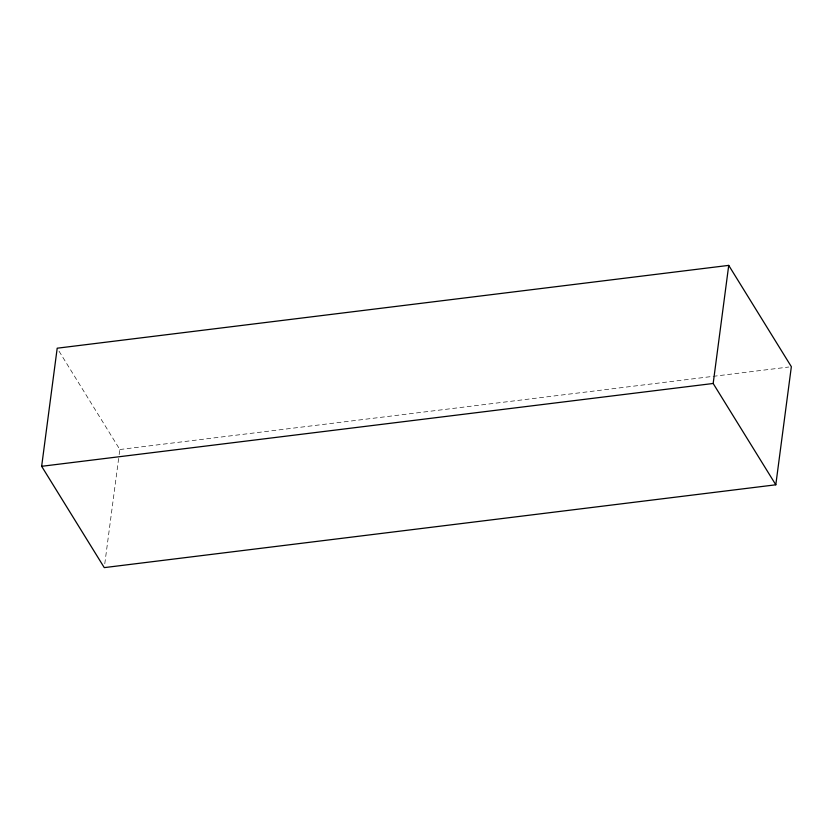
<?xml version="1.0" encoding="UTF-8"?>
<svg xmlns="http://www.w3.org/2000/svg" width="833" height="833" viewBox="0 0 833 833"><rect width="100%" height="100%" fill="white"/><g stroke="black" fill="none" stroke-linecap="round" stroke-linejoin="round"><path stroke-width="0.62" stroke-dasharray="4.17 3.12" d="M104.781 563.764L118.973 455.943M119.15 454.651L119.827 449.518L57.196 348.204M119.827 449.518L788.768 367.02"/><path stroke-width="1.25" d="M41.65 466.303L57.196 348.204L728.729 265.383L791.35 366.697L775.804 484.796L104.271 567.617L41.65 466.303L713.173 383.482L775.804 484.796M713.173 383.482L728.729 265.383"/></g></svg>
